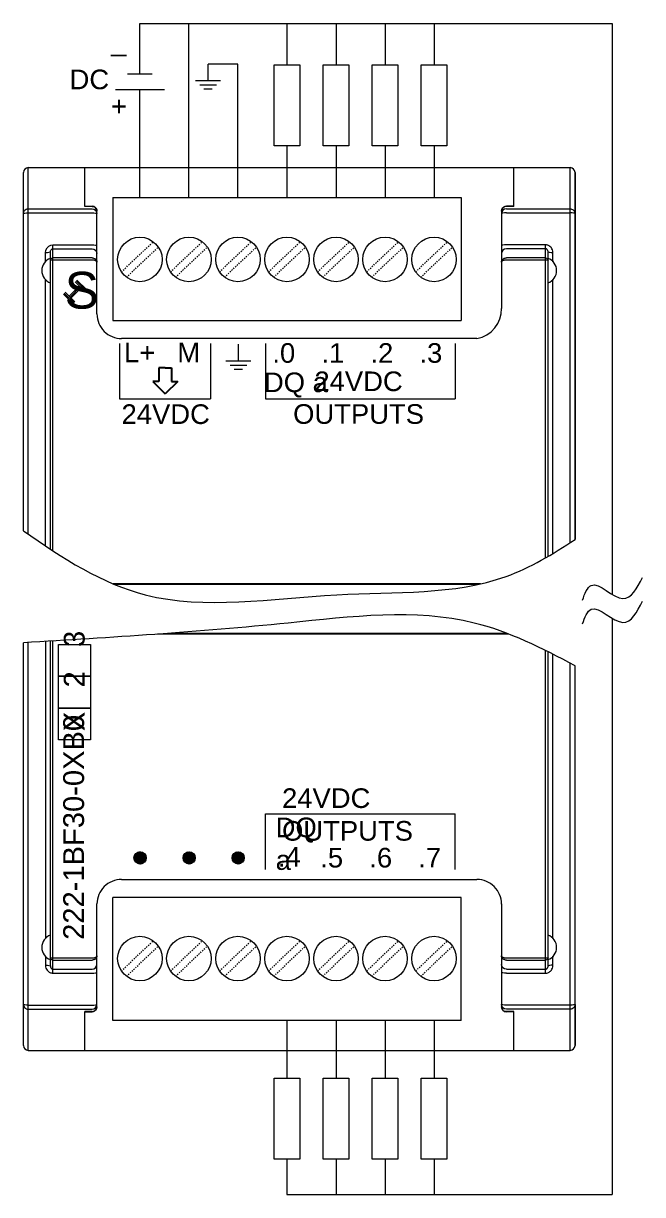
# Model space of a CAD drawing. Header units: inches. Extents: x 57 to 2760, y -193 to 2149.
# Drawn here: x 806.3 to 856.8, y 1502.6 to 1598.1 of the extents above; entities that cross this region are included whole.
import ezdxf

# ---------------------------------------------------------------- set-up
doc = ezdxf.new("R2010")
doc.units = ezdxf.units.IN
doc.header["$MEASUREMENT"] = 0
doc.linetypes.add('DOT', pattern=[0.2, 0.1, -0.1])
doc.layers.add('Wiring', color=7, linetype='Continuous')
doc.styles.get("Standard").update_dxf_attribs({"font": 'arial.ttf'})

msp = doc.modelspace()

# ---------------------------------------------------------------- linework, layer by layer
at = {"color": 7, "linetype": 'Continuous', "lineweight": 0}
for p, q in [((806.33549, 1556.74283), (806.33549, 1585.95301)), ((806.73549, 1586.35301), (850.93549, 1586.35301)), ((806.73549, 1556.45999), (806.73549, 1586.35301)), ((811.33549, 1583.18671), (811.33549, 1586.35301)), ((846.33549, 1583.18671), (846.33549, 1586.35301)), ((850.93549, 1555.75919), (850.93549, 1586.35301)), ((851.33549, 1585.95301), (851.33549, 1556.02224)), ((851.33549, 1556.02224), (851.33549, 1585.95301)), ((813.62549, 1583.92301), (813.62549, 1573.89101)), ((813.62549, 1583.92301), (842.04549, 1583.92301)), ((842.04549, 1583.92301), (842.04549, 1573.89101)), ((806.73549, 1582.99128), (811.93549, 1582.99128)), ((811.33549, 1583.19937), (811.93549, 1583.19937)), ((811.93549, 1583.18671), (811.33549, 1583.18671)), ((812.0867, 1583.16969), (811.93549, 1583.19937)), ((812.30489, 1582.75303), (812.33549, 1582.60473)), ((812.33549, 1574.41511), (812.33549, 1582.79937)), ((845.33549, 1582.79937), (845.33549, 1574.87701)), ((845.3661, 1582.75303), (845.33549, 1582.60473)), ((845.51261, 1583.121), (845.41948, 1583.03684)), ((845.61986, 1583.17017), (845.51261, 1583.121)), ((845.58429, 1583.16969), (845.73549, 1583.19937)), ((845.73549, 1583.18671), (845.61986, 1583.17017)), ((846.33549, 1583.19937), (845.73549, 1583.19937)), ((846.33549, 1583.18671), (845.73549, 1583.18671)), ((845.73549, 1582.99128), (850.93549, 1582.99128)), ((806.73549, 1582.67143), (811.93549, 1582.67143)), ((845.73549, 1582.67143), (850.93549, 1582.67143)), ((808.73549, 1555.09991), (808.73549, 1580.05559)), ((808.73549, 1580.05559), (811.93549, 1580.05559)), ((848.93549, 1580.05559), (845.73549, 1580.05559)), ((848.93549, 1554.53194), (848.93549, 1580.05559)), ((808.13549, 1578.67579), (808.13549, 1579.40901)), ((808.53549, 1555.23092), (808.53549, 1579.46916)), ((808.73549, 1579.73068), (811.93549, 1579.73068)), ((811.93549, 1578.98869), (808.73549, 1578.98869)), ((812.33549, 1578.63797), (812.33549, 1579.34431)), ((848.93549, 1579.73068), (845.73549, 1579.73068)), ((848.93549, 1578.98869), (845.73549, 1578.98869)), ((849.13549, 1554.64665), (849.13549, 1579.46918)), ((849.53549, 1578.67579), (849.53549, 1579.40901)), ((811.93549, 1578.81585), (808.73549, 1578.81585)), ((848.93549, 1578.81585), (845.73549, 1578.81721)), ((808.13549, 1555.49667), (808.13549, 1577.23023)), ((849.53549, 1554.88197), (849.53549, 1577.23023)), ((813.62549, 1573.89101), (842.04549, 1573.89101)), ((843.3354, 1572.41501), (814.33549, 1572.41501)), ((823.87272, 1570.59464), (823.87272, 1571.95964)), ((822.84897, 1570.59464), (824.89647, 1570.59464)), ((823.19022, 1570.25339), (824.55522, 1570.25339)), ((823.53147, 1569.91214), (824.21397, 1569.91214)), ((843.63164, 1552.40899), (813.65274, 1552.40899)), ((843.32711, 1552.3416), (813.81447, 1552.3416)), ((845.94662, 1548.3031), (817.283, 1548.3031)), ((845.77212, 1548.37049), (818.20639, 1548.37049)), ((806.33549, 1514.75907), (806.33549, 1547.59993)), ((806.73549, 1514.35907), (806.73549, 1547.62381)), ((808.13549, 1547.70787), (808.13549, 1523.48185)), ((808.53549, 1521.24291), (808.53549, 1547.73206)), ((808.73549, 1520.6565), (808.73549, 1547.74419)), ((848.93549, 1520.6565), (848.93549, 1546.96768)), ((849.13549, 1521.24291), (849.13549, 1546.86825)), ((849.53549, 1523.48185), (849.53549, 1546.66651)), ((850.93549, 1514.35907), (850.93549, 1545.936)), ((851.33549, 1514.75907), (851.33549, 1545.72215)), ((815.35711, 1530.04974), (815.86231, 1530.55494)), ((815.35966, 1530.07549), (815.83656, 1530.55239)), ((815.36096, 1530.03039), (815.88166, 1530.55109)), ((815.36481, 1530.01104), (815.90101, 1530.54724)), ((815.36542, 1530.10445), (815.8076, 1530.54663)), ((815.36866, 1529.99169), (815.92036, 1530.54339)), ((815.37118, 1530.13341), (815.77864, 1530.54087)), ((815.37251, 1529.97233), (815.93972, 1530.53954)), ((815.37636, 1529.95298), (815.95907, 1530.53569)), ((815.37694, 1530.16238), (815.74967, 1530.53511)), ((815.38021, 1529.93363), (815.97842, 1530.53184)), ((815.3827, 1530.19134), (815.72071, 1530.52935)), ((815.38406, 1529.91428), (815.99777, 1530.52799)), ((815.38791, 1529.89492), (816.01713, 1530.52414)), ((815.38846, 1530.2203), (815.69175, 1530.52359)), ((815.39176, 1529.87557), (816.03648, 1530.52029)), ((815.39663, 1530.25167), (815.66038, 1530.51542)), ((815.39805, 1529.85866), (816.05339, 1530.514)), ((815.40734, 1529.84475), (816.0673, 1530.50471)), ((815.41663, 1529.83084), (816.08121, 1530.49542)), ((815.42593, 1529.81693), (816.09512, 1530.48612)), ((815.43522, 1529.80302), (816.10903, 1530.47683)), ((815.44335, 1530.32159), (815.59046, 1530.4687)), ((815.44451, 1529.78911), (816.12294, 1530.46754)), ((815.45381, 1529.7752), (816.13685, 1530.45824)), ((815.4631, 1529.7613), (816.15075, 1530.44895)), ((815.47239, 1529.74739), (816.16466, 1530.43966)), ((815.48169, 1529.73348), (816.17857, 1530.43036)), ((815.49007, 1530.39151), (815.52054, 1530.42198)), ((815.49098, 1529.71957), (816.19248, 1530.42107)), ((815.50027, 1529.70566), (816.20639, 1530.41178)), ((815.51319, 1529.69538), (816.21667, 1530.39886)), ((815.5271, 1529.68608), (816.22597, 1530.38495)), ((815.54101, 1529.67679), (816.23526, 1530.37104)), ((815.55492, 1529.6675), (816.24455, 1530.35713)), ((815.56882, 1529.6582), (816.25385, 1530.34323)), ((815.58273, 1529.64891), (816.26314, 1530.32932)), ((815.59664, 1529.63962), (816.27243, 1530.31541)), ((815.61055, 1529.63032), (816.28173, 1530.3015)), ((815.62446, 1529.62103), (816.29102, 1530.28759)), ((815.63837, 1529.61174), (816.30031, 1530.27368)), ((815.65228, 1529.60244), (816.30961, 1530.25977)), ((815.66685, 1529.59381), (816.31824, 1530.2452)), ((815.6862, 1529.58996), (816.32209, 1530.22585)), ((815.70556, 1529.58612), (816.32593, 1530.20649)), ((815.72491, 1529.58227), (816.32978, 1530.18714)), ((815.74426, 1529.57842), (816.33363, 1530.16779)), ((815.76361, 1529.57457), (816.33748, 1530.14844)), ((819.35943, 1530.03812), (819.87393, 1530.55262)), ((819.36196, 1530.08705), (819.825, 1530.55009)), ((819.36713, 1529.99941), (819.91264, 1530.54492)), ((819.37348, 1530.14498), (819.76707, 1530.53857)), ((819.37482, 1529.96071), (819.95134, 1530.53723)), ((819.38252, 1529.922), (819.99005, 1530.52953)), ((819.385, 1530.20291), (819.70914, 1530.52705)), ((819.39022, 1529.8833), (820.02875, 1530.52183)), ((819.40363, 1529.8503), (820.06175, 1530.50842)), ((819.41528, 1530.27959), (819.63246, 1530.49677)), ((819.42222, 1529.82248), (820.08957, 1530.48983)), ((819.4408, 1529.79467), (820.11738, 1530.47125)), ((819.45939, 1529.76685), (820.1452, 1530.45266)), ((819.47798, 1529.73903), (820.17302, 1530.43407)), ((819.49656, 1529.71122), (820.20083, 1530.41549)), ((819.52154, 1529.68979), (820.22226, 1530.39051)), ((819.54936, 1529.67121), (820.24084, 1530.36269)), ((819.57718, 1529.65262), (820.25943, 1530.33487)), ((819.605, 1529.63403), (820.27802, 1530.30705)), ((819.63281, 1529.61545), (820.2966, 1530.27924)), ((819.66063, 1529.59686), (820.31519, 1530.25142)), ((819.69783, 1529.58765), (820.3244, 1530.21422)), ((819.73653, 1529.57995), (820.3321, 1530.17552)), ((823.35943, 1530.03812), (823.87393, 1530.55262)), ((823.36196, 1530.08705), (823.825, 1530.55009)), ((823.36713, 1529.99941), (823.91264, 1530.54492)), ((823.37348, 1530.14498), (823.76707, 1530.53857)), ((823.37482, 1529.96071), (823.95134, 1530.53723)), ((823.38252, 1529.922), (823.99005, 1530.52953)), ((823.385, 1530.20291), (823.70914, 1530.52705)), ((823.39022, 1529.8833), (824.02875, 1530.52183)), ((823.40363, 1529.8503), (824.06175, 1530.50842)), ((823.41528, 1530.27959), (823.63246, 1530.49677)), ((823.42222, 1529.82248), (824.08957, 1530.48983)), ((823.4408, 1529.79467), (824.11738, 1530.47125)), ((823.45939, 1529.76685), (824.1452, 1530.45266)), ((823.47798, 1529.73903), (824.17302, 1530.43407)), ((823.49656, 1529.71122), (824.20083, 1530.41549)), ((823.52154, 1529.68979), (824.22226, 1530.39051)), ((823.54936, 1529.67121), (824.24084, 1530.36269)), ((823.57718, 1529.65262), (824.25943, 1530.33487)), ((823.605, 1529.63403), (824.27802, 1530.30705)), ((823.63281, 1529.61545), (824.2966, 1530.27924)), ((823.66063, 1529.59686), (824.31519, 1530.25142)), ((823.69783, 1529.58765), (824.3244, 1530.21422)), ((823.73653, 1529.57995), (824.3321, 1530.17552)), ((815.78297, 1529.57072), (816.34133, 1530.12908)), ((815.80232, 1529.56687), (816.34518, 1530.10973)), ((815.82167, 1529.56302), (816.34903, 1530.09038)), ((815.84102, 1529.55917), (816.35288, 1530.07103)), ((815.86263, 1529.55758), (816.35447, 1530.04942)), ((815.8916, 1529.56334), (816.34871, 1530.02045)), ((815.92056, 1529.5691), (816.34295, 1529.99149)), ((815.94952, 1529.57486), (816.33719, 1529.96253)), ((815.97849, 1529.58062), (816.33143, 1529.93356)), ((816.00745, 1529.58638), (816.32567, 1529.9046)), ((816.03641, 1529.59215), (816.3199, 1529.87564)), ((816.09113, 1529.62366), (816.28839, 1529.82092)), ((816.16105, 1529.67038), (816.24167, 1529.751)), ((819.77524, 1529.57225), (820.3398, 1530.13681)), ((819.81394, 1529.56456), (820.34749, 1530.09811)), ((819.85265, 1529.55686), (820.35519, 1530.0594)), ((819.90899, 1529.5668), (820.34525, 1530.00306)), ((819.96692, 1529.57832), (820.33373, 1529.94513)), ((820.02485, 1529.58985), (820.3222, 1529.8872)), ((820.13313, 1529.65172), (820.26033, 1529.77892)), ((823.77524, 1529.57225), (824.3398, 1530.13681)), ((823.81394, 1529.56456), (824.34749, 1530.09811)), ((823.85265, 1529.55686), (824.35519, 1530.0594)), ((823.90899, 1529.5668), (824.34525, 1530.00306)), ((823.96692, 1529.57832), (824.33373, 1529.94513)), ((824.02485, 1529.58985), (824.3222, 1529.8872)), ((814.33559, 1528.29707), (843.33549, 1528.29707)), ((813.62549, 1516.78907), (813.62549, 1526.82107)), ((842.04549, 1526.82107), (813.62549, 1526.82107)), ((842.04549, 1516.78907), (842.04549, 1526.82107)), ((812.33549, 1522.07407), (812.33549, 1526.29707)), ((812.33549, 1517.91271), (812.33549, 1526.29707)), ((845.33549, 1526.29707), (845.33549, 1517.91271)), ((808.13549, 1522.03629), (808.13549, 1521.30308)), ((808.73549, 1521.89624), (811.93549, 1521.89624)), ((808.73549, 1521.7234), (811.93549, 1521.7234)), ((845.73549, 1521.89624), (848.93549, 1521.89624)), ((845.73549, 1521.7234), (848.93549, 1521.7234)), ((849.53549, 1521.30308), (849.53549, 1522.03629)), ((808.73549, 1520.9814), (811.93549, 1520.9814)), ((808.73549, 1520.6565), (811.93549, 1520.6565)), ((845.73549, 1520.9814), (848.93549, 1520.9814)), ((845.73549, 1520.6565), (848.93549, 1520.6565)), ((806.73549, 1518.04065), (811.93549, 1518.04065)), ((812.30489, 1517.95905), (812.33549, 1518.10736)), ((845.3661, 1517.95905), (845.33549, 1518.10736)), ((850.93549, 1518.04065), (845.73549, 1518.04065)), ((851.33549, 1518.10736), (851.33549, 1514.75907)), ((806.73549, 1517.7208), (811.93549, 1517.7208)), ((811.93549, 1517.52538), (811.33549, 1517.52538)), ((811.33549, 1514.35907), (811.33549, 1517.52538)), ((811.33549, 1517.51271), (811.93549, 1517.51271)), ((812.0867, 1517.54239), (811.93549, 1517.51271)), ((811.93549, 1517.52538), (812.05113, 1517.54192)), ((812.05113, 1517.54192), (812.15838, 1517.59108)), ((812.15838, 1517.59108), (812.25151, 1517.67525)), ((842.04549, 1516.78907), (813.62549, 1516.78907)), ((845.58429, 1517.54239), (845.73549, 1517.51271)), ((850.93549, 1517.7208), (845.73549, 1517.7208)), ((846.33549, 1517.52538), (845.73549, 1517.52538)), ((846.33549, 1517.51271), (845.73549, 1517.51271)), ((846.33549, 1514.35907), (846.33549, 1517.52538)), ((806.73549, 1514.35907), (850.93549, 1514.35907))]:
    msp.add_line(p, q, dxfattribs=at)
at = {"linetype": 'DOT', "lineweight": 0}
for p, q in [((814.32964, 1577.84979), (816.92872, 1580.31183)), ((814.74227, 1577.41419), (817.34135, 1579.87624)), ((818.32964, 1577.84979), (820.92872, 1580.31183)), ((818.74227, 1577.41419), (821.34135, 1579.87624)), ((822.32964, 1577.84979), (824.92872, 1580.31183)), ((822.74227, 1577.41419), (825.34135, 1579.87624)), ((826.32964, 1577.84979), (828.92872, 1580.31183)), ((826.74227, 1577.41419), (829.34135, 1579.87624)), ((830.32964, 1577.84979), (832.92872, 1580.31183)), ((830.74227, 1577.41419), (833.34135, 1579.87624)), ((834.32964, 1577.84979), (836.92872, 1580.31183)), ((834.74227, 1577.41419), (837.34135, 1579.87624)), ((838.32964, 1577.84979), (840.92872, 1580.31183)), ((838.74227, 1577.41419), (841.34135, 1579.87624)), ((814.32964, 1520.83585), (816.92872, 1523.29789)), ((814.74227, 1520.40025), (817.34135, 1522.8623)), ((818.32964, 1520.83585), (820.92872, 1523.29789)), ((818.74227, 1520.40025), (821.34135, 1522.8623)), ((822.32964, 1520.83585), (824.92872, 1523.29789)), ((822.74227, 1520.40025), (825.34135, 1522.8623)), ((826.32964, 1520.83585), (828.92872, 1523.29789)), ((826.74227, 1520.40025), (829.34135, 1522.8623)), ((830.32964, 1520.83585), (832.92872, 1523.29789)), ((830.74227, 1520.40025), (833.34135, 1522.8623)), ((834.32964, 1520.83585), (836.92872, 1523.29789)), ((834.74227, 1520.40025), (837.34135, 1522.8623)), ((838.32964, 1520.83585), (840.92872, 1523.29789)), ((838.74227, 1520.40025), (841.34135, 1522.8623))]:
    msp.add_line(p, q, dxfattribs=at)
at = {"lineweight": 0}
for p, q in [((810.55848, 1577.04064), (811.36016, 1576.24872)), ((810.62874, 1577.11179), (811.43042, 1576.31988)), ((810.699, 1577.18295), (811.50068, 1576.39104)), ((809.5985, 1576.04372), (810.40018, 1575.25181)), ((809.66876, 1576.11488), (810.47044, 1575.32297)), ((809.73902, 1576.18604), (810.5407, 1575.39412)), ((810.90772, 1576.69904), (810.06917, 1575.86081)), ((810.97842, 1576.62831), (810.13986, 1575.79008)), ((811.04912, 1576.55759), (810.21056, 1575.71936)), ((814.16122, 1572.02044), (814.16122, 1567.50686)), ((821.59122, 1572.02044), (821.59122, 1567.50686)), ((826.07574, 1572.02045), (826.07574, 1567.50687)), ((841.55049, 1572.02045), (841.55049, 1567.50687)), ((814.16122, 1567.50686), (821.59122, 1567.50686)), ((826.07574, 1567.50687), (841.55049, 1567.50687)), ((826.07574, 1529.1239), (826.07574, 1533.63748)), ((826.07574, 1533.63748), (841.55049, 1533.63748)), ((841.55049, 1529.1239), (841.55049, 1533.63748))]:
    msp.add_line(p, q, dxfattribs=at)
for p, q in [((817.90841, 1570.02136), (817.39436, 1570.02136)), ((817.39436, 1570.02136), (817.39436, 1568.90297)), ((817.90841, 1570.02136), (818.42246, 1570.02136)), ((818.42246, 1570.02136), (818.42246, 1568.90297)), ((817.39436, 1568.90297), (816.88031, 1568.90297)), ((816.88031, 1568.90297), (817.90841, 1567.90549)), ((818.93651, 1568.90297), (817.90841, 1567.90549)), ((818.42246, 1568.90297), (818.93651, 1568.90297))]:
    msp.add_line(p, q)
at = {"color": 7, "linetype": 'Continuous', "lineweight": 0}
for points in [[(806.33549, 1582.60473), (806.34002, 1582.66274), (806.35536, 1582.72503), (806.3839, 1582.78906), (806.42753, 1582.8514), (806.48713, 1582.90775), (806.56131, 1582.95271), (806.64604, 1582.98149), (806.73549, 1582.99128)], [(811.93549, 1583.18671), (812.05113, 1583.17017), (812.15838, 1583.121), (812.2515, 1583.03684), (812.31435, 1582.92363), (812.33549, 1582.79937)], [(811.93549, 1582.99128), (812.0876, 1582.96224), (812.21783, 1582.87856), (812.30489, 1582.75303)], [(812.33549, 1582.79937), (812.3061, 1582.94989), (812.21905, 1583.0815), (812.0867, 1583.16969)], [(845.33549, 1582.79937), (845.36489, 1582.94989), (845.45194, 1583.0815), (845.58429, 1583.16969)], [(845.41948, 1583.03684), (845.35664, 1582.92363), (845.33549, 1582.79937)], [(845.73549, 1582.99128), (845.58339, 1582.96224), (845.45316, 1582.87856), (845.3661, 1582.75303)], [(850.93549, 1582.99128), (850.99549, 1582.98691), (851.05996, 1582.97209), (851.12623, 1582.9445), (851.19076, 1582.90234), (851.24907, 1582.84472), (851.2956, 1582.77302), (851.32538, 1582.69112), (851.33549, 1582.60473)], [(806.33549, 1582.60473), (806.36561, 1582.63012), (806.45224, 1582.65183), (806.58215, 1582.66634), (806.73549, 1582.67143)], [(811.93549, 1582.67143), (812.0876, 1582.66642), (812.21783, 1582.65198), (812.30489, 1582.63032), (812.33549, 1582.60473)], [(845.73549, 1582.67143), (845.58339, 1582.66642), (845.45316, 1582.65198), (845.3661, 1582.63032), (845.33549, 1582.60473)], [(851.33549, 1582.60473), (851.30538, 1582.63012), (851.21875, 1582.65183), (851.08884, 1582.66634), (850.93549, 1582.67143)], [(808.13549, 1579.40901), (808.16822, 1579.61956), (808.2604, 1579.80384), (808.39726, 1579.94296), (808.56042, 1580.02735), (808.73549, 1580.05559)], [(811.93549, 1580.05559), (812.08857, 1580.05091), (812.21834, 1580.03758), (812.30505, 1580.01764), (812.33549, 1579.99412)], [(845.73549, 1580.05559), (845.58242, 1580.05091), (845.45265, 1580.03758), (845.36594, 1580.01764), (845.33549, 1579.99412)], [(849.53549, 1579.40901), (849.52438, 1579.53281), (849.49549, 1579.64107), (849.4541, 1579.73409), (849.40409, 1579.81275), (849.34886, 1579.8776), (849.29147, 1579.92944), (849.23393, 1579.9699), (849.17667, 1580.00103), (849.11893, 1580.02461), (849.05954, 1580.04161), (848.99821, 1580.05204), (848.93549, 1580.05559)], [(808.53549, 1579.46918), (808.50504, 1579.44615), (808.41833, 1579.42663), (808.28856, 1579.41359), (808.13549, 1579.40901)], [(808.53549, 1579.46915), (808.54639, 1579.55423), (808.57711, 1579.6288), (808.62279, 1579.68516), (808.67726, 1579.71932), (808.73549, 1579.73068)], [(808.53549, 1578.79551), (808.55072, 1578.86943), (808.59407, 1578.93211), (808.65896, 1578.97399), (808.73549, 1578.98869)], [(811.93549, 1579.73068), (812.08857, 1579.70127), (812.21834, 1579.61752), (812.30505, 1579.49217), (812.33549, 1579.34431)], [(811.9355, 1578.98869), (812.00033, 1578.98405), (812.05765, 1578.97194), (812.10753, 1578.9546), (812.15063, 1578.93365), (812.18788, 1578.91007), (812.22028, 1578.88427), (812.24886, 1578.85596), (812.27409, 1578.82472), (812.29552, 1578.79082), (812.31262, 1578.75491), (812.32504, 1578.71767), (812.3327, 1578.67942), (812.33549, 1578.63801)], [(845.73549, 1579.73068), (845.58242, 1579.70127), (845.45265, 1579.61752), (845.36594, 1579.49217), (845.33549, 1579.34431)], [(845.33549, 1578.63796), (845.33823, 1578.67894), (845.34633, 1578.71909), (845.35959, 1578.75788), (845.3777, 1578.79479), (845.40029, 1578.82935), (845.42691, 1578.86114), (845.45722, 1578.88992), (845.49092, 1578.9155), (845.52753, 1578.93757), (845.5664, 1578.95581), (845.60684, 1578.97006), (845.6483, 1578.98026), (845.69093, 1578.98651), (845.73549, 1578.98869)], [(849.13549, 1579.46918), (849.13179, 1579.51923), (849.12216, 1579.563), (849.10836, 1579.60062), (849.09169, 1579.63243), (849.07328, 1579.65866), (849.05415, 1579.67964), (849.03497, 1579.69601), (849.01588, 1579.7086), (848.99664, 1579.71815), (848.97684, 1579.72503), (848.9564, 1579.72925), (848.93549, 1579.73068)], [(848.93549, 1578.98869), (849.01107, 1578.97437), (849.07599, 1578.933), (849.12016, 1578.86968), (849.13549, 1578.79551)], [(849.53549, 1579.40901), (849.38242, 1579.41359), (849.25265, 1579.42663), (849.16594, 1579.44615), (849.13549, 1579.46918)], [(808.73549, 1578.81585), (808.65871, 1578.81429), (808.59344, 1578.80983), (808.55036, 1578.8032), (808.53549, 1578.79551)], [(812.33549, 1578.63798), (812.3327, 1578.659), (812.32504, 1578.67839), (812.31262, 1578.69727), (812.29553, 1578.71548), (812.2741, 1578.73267), (812.24887, 1578.74851), (812.22029, 1578.76287), (812.18791, 1578.77596), (812.15066, 1578.78792), (812.10757, 1578.79854), (812.05769, 1578.80734), (812.00039, 1578.81349), (811.93558, 1578.81585)], [(845.73549, 1578.81585), (845.69093, 1578.81474), (845.6483, 1578.81157), (845.60684, 1578.8064), (845.56639, 1578.79917), (845.52752, 1578.78991), (845.49092, 1578.77872), (845.45722, 1578.76574), (845.42691, 1578.75115), (845.40028, 1578.73503), (845.3777, 1578.7175), (845.35959, 1578.69878), (845.34633, 1578.67912), (845.33823, 1578.65876), (845.33549, 1578.63799)], [(849.13549, 1578.79551), (849.12016, 1578.80332), (849.07599, 1578.80998), (849.01107, 1578.81434), (848.93549, 1578.81585)], [(808.53549, 1521.91658), (808.55082, 1521.90877), (808.595, 1521.9021), (808.65992, 1521.89775), (808.73549, 1521.89624)], [(808.73549, 1521.7234), (808.65992, 1521.73772), (808.595, 1521.77909), (808.55082, 1521.8424), (808.53549, 1521.91658)], [(812.33549, 1522.07415), (812.33174, 1522.02616), (812.32221, 1521.98446), (812.30727, 1521.94468), (812.2867, 1521.90623), (812.26091, 1521.87016), (812.23066, 1521.8374), (812.19691, 1521.80865), (812.15952, 1521.78356), (812.11828, 1521.76215), (812.07415, 1521.74514), (812.02835, 1521.73298), (811.98214, 1521.72579), (811.93549, 1521.7234)], [(811.93549, 1521.89624), (811.98214, 1521.89745), (812.02836, 1521.9011), (812.07415, 1521.90727), (812.11829, 1521.9159), (812.15952, 1521.92676), (812.19691, 1521.93949), (812.23066, 1521.95407), (812.26091, 1521.97068), (812.2867, 1521.98898), (812.30727, 1522.00848), (812.32221, 1522.02864), (812.33174, 1522.04979), (812.33549, 1522.07407)], [(845.73548, 1521.7234), (845.67057, 1521.72804), (845.61313, 1521.74021), (845.56297, 1521.75769), (845.51956, 1521.77888), (845.48213, 1521.80272), (845.44976, 1521.82867), (845.42138, 1521.85696), (845.39639, 1521.88809), (845.37514, 1521.92185), (845.35818, 1521.95765), (845.34585, 1521.99481), (845.33825, 1522.03297), (845.33549, 1522.07413)], [(845.33549, 1522.0741), (845.33825, 1522.05324), (845.34585, 1522.03389), (845.35818, 1522.01505), (845.37514, 1521.9969), (845.39638, 1521.97978), (845.42137, 1521.96399), (845.44974, 1521.94965), (845.4821, 1521.93649), (845.51953, 1521.9244), (845.56292, 1521.91365), (845.61307, 1521.90478), (845.67051, 1521.8986), (845.7354, 1521.89624)], [(848.93549, 1521.89624), (849.01228, 1521.8978), (849.07755, 1521.90226), (849.12063, 1521.90888), (849.13549, 1521.91658)], [(849.13549, 1521.91658), (849.12027, 1521.84265), (849.07692, 1521.77998), (849.01203, 1521.7381), (848.93549, 1521.7234)], [(808.13549, 1521.30308), (808.28857, 1521.2985), (808.41834, 1521.28545), (808.50505, 1521.26593), (808.53549, 1521.24291)], [(808.13549, 1521.30308), (808.1466, 1521.17927), (808.1755, 1521.07102), (808.21689, 1520.97799), (808.2669, 1520.89934), (808.32213, 1520.83449), (808.37952, 1520.78264), (808.43706, 1520.74219), (808.49432, 1520.71106), (808.55206, 1520.68747), (808.61145, 1520.67048), (808.67278, 1520.66005), (808.73549, 1520.6565)], [(808.53549, 1521.24291), (808.5392, 1521.19285), (808.54883, 1521.14909), (808.56263, 1521.11147), (808.5793, 1521.07966), (808.59771, 1521.05342), (808.61684, 1521.03245), (808.63602, 1521.01608), (808.65511, 1521.00348), (808.67435, 1520.99394), (808.69415, 1520.98706), (808.71459, 1520.98284), (808.73549, 1520.9814)], [(811.93549, 1520.9814), (812.08857, 1521.01082), (812.21834, 1521.09457), (812.30505, 1521.21992), (812.33549, 1521.36778)], [(811.93549, 1520.6565), (812.08857, 1520.66118), (812.21834, 1520.6745), (812.30505, 1520.69445), (812.33549, 1520.71797)], [(845.73549, 1520.9814), (845.58242, 1521.01082), (845.45265, 1521.09457), (845.36594, 1521.21992), (845.33549, 1521.36778)], [(845.73549, 1520.6565), (845.58242, 1520.66118), (845.45265, 1520.6745), (845.36594, 1520.69445), (845.33549, 1520.71797)], [(848.93549, 1520.6565), (848.99048, 1520.65922), (849.04685, 1520.66774), (849.10482, 1520.68279), (849.16434, 1520.7054), (849.22506, 1520.73682), (849.28611, 1520.77843), (849.34594, 1520.83152), (849.40261, 1520.89735), (849.45353, 1520.97693), (849.49543, 1521.07083), (849.52445, 1521.17961), (849.53549, 1521.30308)], [(848.93549, 1520.9814), (848.95383, 1520.98251), (848.97262, 1520.98595), (848.99194, 1520.99205), (849.01178, 1521.0012), (849.03202, 1521.01391), (849.05237, 1521.03074), (849.07231, 1521.05222), (849.09119, 1521.07885), (849.10816, 1521.11103), (849.12213, 1521.149), (849.13181, 1521.19298), (849.13549, 1521.24291)], [(849.53549, 1521.30308), (849.38242, 1521.2985), (849.25265, 1521.28545), (849.16594, 1521.26593), (849.13549, 1521.24291)], [(806.73549, 1518.04065), (806.58215, 1518.04575), (806.45224, 1518.06026), (806.36561, 1518.08196), (806.33549, 1518.10736)], [(806.33549, 1518.10736), (806.34069, 1518.04528), (806.35778, 1517.98014), (806.38868, 1517.91477), (806.43456, 1517.8527), (806.49526, 1517.79828), (806.5685, 1517.7561), (806.65028, 1517.72967), (806.73549, 1517.7208)], [(811.93549, 1518.04065), (812.0876, 1518.04566), (812.21783, 1518.0601), (812.30489, 1518.08176), (812.33549, 1518.10736)], [(811.93549, 1517.7208), (812.0876, 1517.74984), (812.21783, 1517.83353), (812.30489, 1517.95905)], [(812.33549, 1517.91271), (812.3061, 1517.7622), (812.21905, 1517.63058), (812.0867, 1517.54239)], [(812.25151, 1517.67525), (812.31435, 1517.78846), (812.33549, 1517.91271)], [(845.73549, 1518.04065), (845.58339, 1518.04566), (845.45316, 1518.0601), (845.3661, 1518.08176), (845.33549, 1518.10736)], [(845.73549, 1517.52538), (845.61986, 1517.54192), (845.51261, 1517.59108), (845.41948, 1517.67525), (845.35664, 1517.78846), (845.33549, 1517.91271)], [(845.33549, 1517.91271), (845.36489, 1517.7622), (845.45194, 1517.63058), (845.58429, 1517.54239)], [(845.73549, 1517.7208), (845.58339, 1517.74984), (845.45316, 1517.83353), (845.3661, 1517.95905)], [(851.33549, 1518.10736), (851.33101, 1518.04967), (851.31582, 1517.9876), (851.28746, 1517.9237), (851.24405, 1517.86136), (851.18461, 1517.80491), (851.11041, 1517.75972), (851.02544, 1517.73071), (850.93549, 1517.7208)], [(851.33549, 1518.10736), (851.30538, 1518.08196), (851.21875, 1518.06026), (851.08884, 1518.04575), (850.93549, 1518.04065)]]:
    msp.add_lwpolyline(points, dxfattribs=at)
at = {"lineweight": 0}
for points in [[(809.20869, 1544.86539), (809.20869, 1547.44882), (811.81385, 1547.44882), (811.81385, 1544.86539)], [(809.20869, 1542.28196), (809.20869, 1544.86539), (811.81385, 1544.86539), (811.81385, 1542.28196)], [(809.20869, 1539.69853), (809.20869, 1542.28196), (811.81385, 1542.28196), (811.81385, 1539.69853)]]:
    msp.add_lwpolyline(points, close=True, dxfattribs=at)
at = {"color": 7, "linetype": 'Continuous', "lineweight": 0}
for centre, radius in [((815.83549, 1578.86301), 1.815), ((819.83549, 1578.86301), 1.815), ((823.83549, 1578.86301), 1.815), ((827.83549, 1578.86301), 1.815), ((831.83549, 1578.86301), 1.815), ((835.83549, 1578.86301), 1.815), ((839.83549, 1578.86301), 1.815), ((815.85583, 1530.05622), 0.5), ((819.85583, 1530.05622), 0.5), ((823.85583, 1530.05622), 0.5), ((815.83549, 1521.84907), 1.815), ((819.83549, 1521.84907), 1.815), ((823.83549, 1521.84907), 1.815), ((827.83549, 1521.84907), 1.815), ((831.83549, 1521.84907), 1.815), ((835.83549, 1521.84907), 1.815), ((839.83549, 1521.84907), 1.815)]:
    msp.add_circle(centre, radius, dxfattribs=at)
for centre, radius, start, end in [((806.73549, 1585.95301), 0.4, 90, 180), ((850.93549, 1585.95301), 0.4, 0, 90), ((808.89978, 1577.95301), 1.06429, 110.0159596, 249.9840404), ((848.77121, 1577.95301), 1.06429, 290.0159596, 69.9840404), ((814.33549, 1574.41501), 2, 179.9973232, 270), ((842.89642, 1574.81506), 2.43986, 280.3651811, 1.4550045), ((814.33549, 1526.29707), 2, 89.9973326, 180), ((843.33549, 1526.29707), 2, 359.9973232, 90), ((808.89978, 1522.75907), 1.06429, 110.0159596, 249.9840404), ((848.77121, 1522.75907), 1.06429, 290.0159596, 69.9840404), ((806.73549, 1514.75907), 0.4, 180, 270), ((850.93549, 1514.75907), 0.4, 270, 0)]:
    msp.add_arc(centre, radius, start, end, dxfattribs=at)
at = {"lineweight": 0}
for points, knots in [([(806.33549, 1556.74283), (809.52296, 1554.47833), (817.23701, 1549.56898), (831.31522, 1552.08704), (843.68483, 1551.35457), (849.52316, 1554.82037), (851.33549, 1556.02224)], [2.43091235, 2.43091235, 2.43091235, 2.43091235, 13.73787262, 29.37992931, 43.26630415, 49.67724743, 49.67724743, 49.67724743, 49.67724743]), ([(851.33549, 1545.72215), (848.65659, 1547.15975), (841.37917, 1550.80208), (825.61798, 1548.78034), (813.46478, 1548.02536), (806.33549, 1547.59993)], [1.39415219, 1.39415219, 1.39415219, 1.39415219, 10.34455376, 25.53587156, 47.17372778, 47.17372778, 47.17372778, 47.17372778])]:
    msp.add_open_spline(points, degree=3, knots=knots, dxfattribs=at)
at = {"layer": 'Wiring', "lineweight": 15}
for p, q in [((815.83549, 1593.98969), (815.83549, 1598.11341)), ((815.83549, 1598.11341), (854.37495, 1598.11341)), ((819.83549, 1583.92301), (819.83549, 1598.11341)), ((827.83549, 1598.11341), (827.83549, 1594.7357)), ((831.83549, 1598.11341), (831.83549, 1594.7357)), ((835.83549, 1598.11341), (835.83549, 1594.7357)), ((839.83549, 1598.11341), (839.83549, 1594.7357)), ((854.37495, 1598.11341), (854.37495, 1551.54593)), ((823.83549, 1594.79246), (821.4018, 1594.79246)), ((823.83549, 1583.92301), (823.83549, 1594.79246)), ((814.83549, 1593.98969), (816.83549, 1593.98969)), ((813.83549, 1592.73235), (817.83549, 1592.73235)), ((815.83549, 1583.92301), (815.83549, 1592.73235)), ((827.83549, 1588.11705), (827.83549, 1583.92301)), ((831.83549, 1588.11705), (831.83549, 1583.92301)), ((835.83549, 1588.11705), (835.83549, 1583.92301)), ((839.83549, 1588.11705), (839.83549, 1583.92301)), ((854.37495, 1549.6047), (854.37495, 1502.59867)), ((827.83549, 1516.78907), (827.83549, 1512.10274)), ((831.83549, 1516.78907), (831.83549, 1512.10274)), ((835.83549, 1516.78907), (835.83549, 1512.10274)), ((839.83549, 1516.78907), (839.83549, 1512.10274)), ((827.83549, 1505.48409), (827.83549, 1502.59867)), ((831.83549, 1505.48409), (831.83549, 1502.59867)), ((835.83549, 1505.48409), (835.83549, 1502.59867)), ((839.83549, 1505.48409), (839.83549, 1502.59867)), ((827.83549, 1502.59867), (854.37495, 1502.59867))]:
    msp.add_line(p, q, dxfattribs=at)
at = {"layer": 'Wiring', "color": 7, "lineweight": 15}
for p, q in [((821.4018, 1593.42746), (821.4018, 1594.79246)), ((822.42555, 1593.42746), (820.37805, 1593.42746)), ((822.0843, 1593.08621), (820.7193, 1593.08621)), ((821.74305, 1592.74496), (821.06055, 1592.74496))]:
    msp.add_line(p, q, dxfattribs=at)
at = {"layer": 'Wiring', "lineweight": 15}
for points in [[(826.78553, 1594.7357), (828.88546, 1594.7357), (828.88546, 1588.11705), (826.78553, 1588.11705)], [(830.78553, 1594.7357), (832.88546, 1594.7357), (832.88546, 1588.11705), (830.78553, 1588.11705)], [(834.78553, 1594.7357), (836.88546, 1594.7357), (836.88546, 1588.11705), (834.78553, 1588.11705)], [(838.78553, 1594.7357), (840.88546, 1594.7357), (840.88546, 1588.11705), (838.78553, 1588.11705)], [(826.78553, 1512.10274), (828.88546, 1512.10274), (828.88546, 1505.48409), (826.78553, 1505.48409)], [(830.78553, 1512.10274), (832.88546, 1512.10274), (832.88546, 1505.48409), (830.78553, 1505.48409)], [(834.78553, 1512.10274), (836.88546, 1512.10274), (836.88546, 1505.48409), (834.78553, 1505.48409)], [(838.78553, 1512.10274), (840.88546, 1512.10274), (840.88546, 1505.48409), (838.78553, 1505.48409)]]:
    msp.add_lwpolyline(points, close=True, dxfattribs=at)
for points in [[(851.94405, 1551.08104), (852.65303, 1552.28276), (855.24234, 1551.2043), (856.84524, 1552.92984)], [(851.94405, 1549.13981), (852.65303, 1550.34153), (855.24234, 1549.26306), (856.84524, 1550.9886)]]:
    msp.add_spline(points, degree=3, dxfattribs=at)

# ---------------------------------------------------------------- texts
at = {"lineweight": 0}
for s, insert, char_height, width, attachment_point in [('S', (809.70033, 1577.85435), 3, 4.2892434, 1), ('L+', (815.81668, 1572.07449), 1.6, 5.3067617, 2), ('M', (819.81668, 1572.07449), 1.6, 5.3067617, 2), ('.0', (827.57601, 1572.03634), 1.6, 5.3067617, 2), ('.1', (831.57601, 1572.03634), 1.6, 5.3067617, 2), ('.2', (835.57601, 1572.03634), 1.6, 5.3067617, 2), ('.3', (839.57601, 1572.03634), 1.6, 5.3067617, 2), ('DQ a', (828.56349, 1569.6433), 1.6, 5.3067617, 2), ('24VDC OUTPUTS', (833.67475, 1565.43614), 1.6, 13.696, 8), ('24VDC', (817.94262, 1567.04706), 1.6, 12.4032, 2), ('24VDC OUTPUTS', (827.43412, 1535.72968), 1.6, 15.0247619, 1), ('DQ a', (826.91492, 1533.34576), 1.6, 4.3914203, 1), ('.4', (827.08941, 1530.94545), 1.6, 3.5662222, 1), ('.5', (831.48293, 1530.87587), 1.6, 5.3067617, 2), ('.6', (835.48293, 1530.87587), 1.6, 5.3067617, 2), ('.7', (839.48293, 1530.87587), 1.6, 5.3067617, 2)]:
    msp.add_mtext(s, dxfattribs=dict(at, insert=insert, char_height=char_height, width=width, attachment_point=attachment_point))
at = {"lineweight": 0, "char_height": 1.7, "attachment_point": 1, "rotation": 90}
for s, insert, width in [('X   2   3', (809.63, 1540.39441), 12.5784889), ('{\\fArial|b0|i0|c0|p32;222-1BF30-0XB0}', (809.58133, 1523.37167), 24.8996336)]:
    msp.add_mtext(s, dxfattribs=dict(at, insert=insert, width=width))
at = {"layer": 'Wiring', "lineweight": 15, "char_height": 1.6, "width": 8.5528889, "attachment_point": 2}
for s, insert in [('_', (814.1209, 1597.48264)), ('DC', (811.71376, 1594.34692)), ('+', (814.12145, 1592.16476))]:
    msp.add_mtext(s, dxfattribs=dict(at, insert=insert))

doc.saveas('drawing.dxf')
